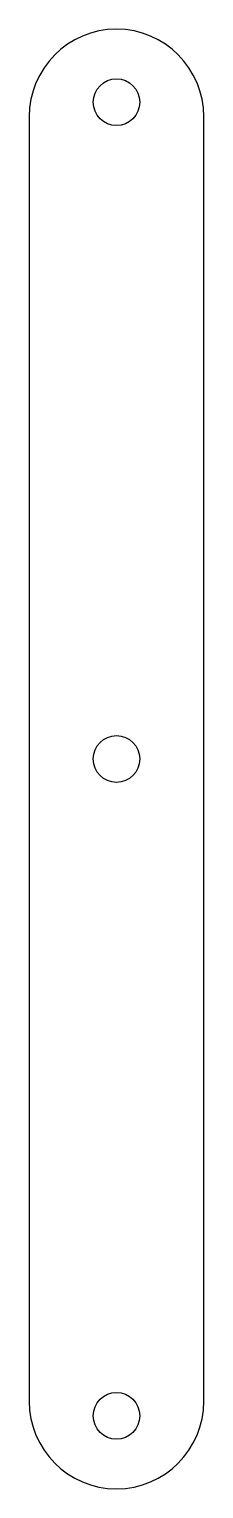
# Model space of a CAD drawing. Header units: inches. Extents: x -0.24 to 0.24, y -0.24 to 3.7.
import ezdxf

# ---------------------------------------------------------------- set-up
doc = ezdxf.new("R2010")
doc.units = ezdxf.units.IN
doc.header["$MEASUREMENT"] = 0

msp = doc.modelspace()

# ---------------------------------------------------------------- linework, layer by layer
msp.add_lwpolyline([(-0.2362, 0, 1), (0.2362, 0), (0.2362, 3.4646, 1), (-0.2362, 3.4646)], format="xyb", close=True)
for centre in [(0, 3.5039), (0, 1.7323), (0, -0.0394)]:
    msp.add_circle(centre, 0.063)

doc.saveas('drawing.dxf')
